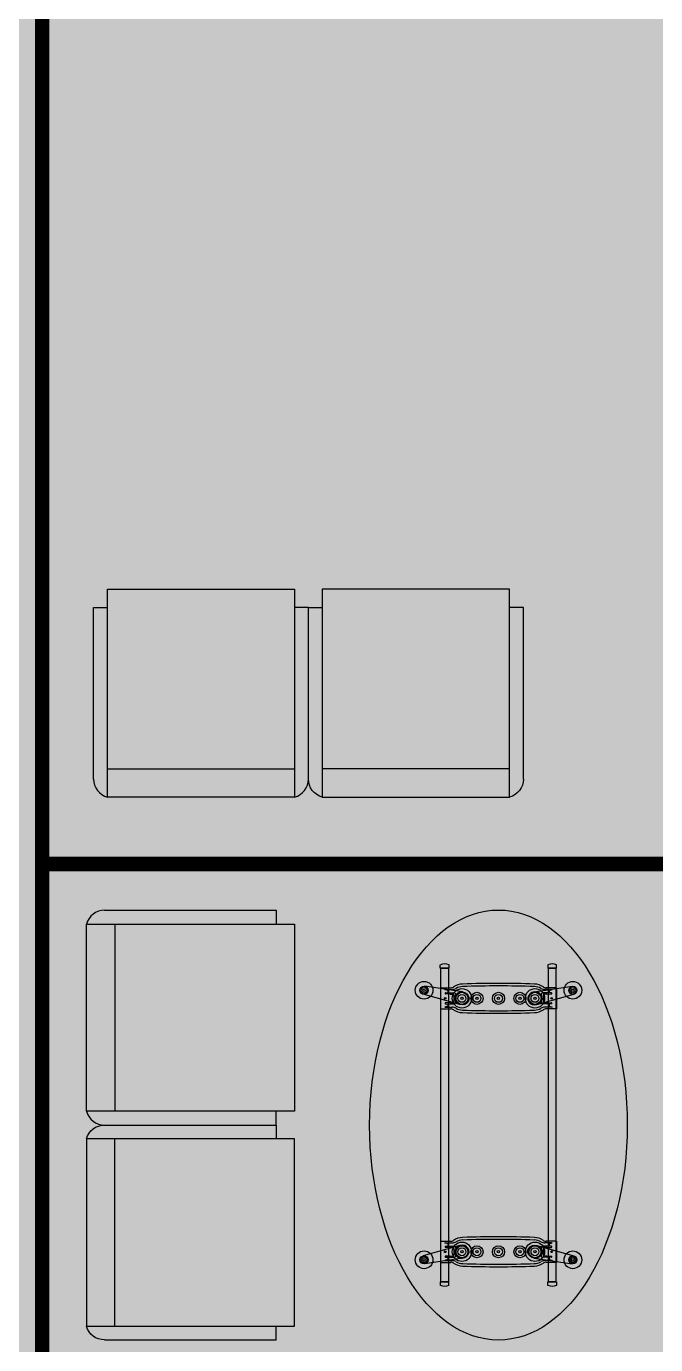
# Model space of a CAD drawing. Header units: millimetres. Extents: x 11706 to 69606, y 10911 to 38811.
# Drawn here: x 43763 to 45492, y 20764 to 24388 of the extents above; entities that cross this region are included whole.
import ezdxf

# ---------------------------------------------------------------- set-up
doc = ezdxf.new("R2010")
doc.units = ezdxf.units.MM
for name, color, linetype in [('floor', 172, 'Continuous'), ('Furniture', 34, 'Continuous'), ('wall', 5, 'Continuous')]:
    doc.layers.add(name, color=color, linetype=linetype)
doc.layers.add('hatch', color=252, linetype='Continuous', lineweight=0)
doc.layers.add('windows line', color=151, linetype='Continuous', lineweight=0)

# ---------------------------------------------------------------- blocks, each defined once
blk = doc.blocks.new('table oval')
at = {"color": 0, "ltscale": 10}
for p, q in [((-610.2, 164.1), (-635.7, 336.8)), ((-552.1, 176.4), (-599, 344.6)), ((552.1, 176.4), (599, 344.6)), ((610.2, 164.1), (635.7, 336.8)), ((-718.8, 265.6), (-734.4, 265.6)), ((-718.8, 225.8), (-718.8, 265.6)), ((718.8, 264.1), (-718.8, 264.1)), ((-718.8, 264.1), (-718.8, 228.1)), ((-628.9, 265.6), (-532, 265.6)), ((-628.9, 265.6), (-628.9, 218.8)), ((-621.1, 246.1), (-621.1, 212.5)), ((-616.4, 232), (-621.1, 246.1)), ((-605.5, 242.2), (-605.5, 203.9)), ((-600, 221.9), (-600.8, 242.2)), ((-560.9, 221.9), (-560.2, 242.2)), ((-555.5, 242.2), (-555.5, 203.9)), ((-544.5, 232), (-539.8, 246.1)), ((-539.8, 246.1), (-539.8, 212.5)), ((-532, 265.6), (-532, 218.8)), ((532, 265.6), (628.9, 265.6)), ((532, 265.6), (532, 218.8)), ((539.8, 246.1), (539.8, 212.5)), ((544.5, 232), (539.8, 246.1)), ((555.5, 242.2), (555.5, 203.9)), ((560.9, 221.9), (560.2, 242.2)), ((600, 221.9), (600.8, 242.2)), ((605.5, 242.2), (605.5, 203.9)), ((616.4, 232), (621.1, 246.1)), ((621.1, 246.1), (621.1, 212.5)), ((628.9, 265.6), (628.9, 218.8)), ((718.8, 225.8), (718.8, 265.6)), ((718.8, 265.6), (734.4, 265.6)), ((718.8, 228.1), (718.8, 264.1)), ((718.8, 264.1), (718.8, 228.1)), ((-734.4, 225.8), (-718.8, 225.8)), ((-718.8, 228.1), (718.8, 228.1)), ((-616.4, 232), (-605.5, 232)), ((-600, 221.9), (-600, 208.6)), ((-596.9, 195.3), (-564.1, 195.3)), ((-596.1, 204.7), (-564.8, 204.7)), ((-560.9, 221.9), (-560.9, 208.6)), ((-555.5, 232), (-544.5, 232)), ((544.5, 232), (555.5, 232)), ((560.9, 221.9), (560.9, 208.6)), ((564.1, 195.3), (596.9, 195.3)), ((564.8, 204.7), (596.1, 204.7)), ((600, 221.9), (600, 208.6)), ((605.5, 232), (616.4, 232)), ((734.4, 225.8), (718.8, 225.8)), ((-610.2, -164.1), (-635.7, -336.8)), ((-552.1, -176.4), (-599, -344.6)), ((552.1, -176.4), (599, -344.6)), ((610.2, -164.1), (635.7, -336.8)), ((-734.4, -226.6), (-718.8, -226.6)), ((-718.8, -226.6), (-718.8, -266.4)), ((-718.8, -228.1), (718.8, -228.1)), ((-718.8, -264.1), (-718.8, -228.1)), ((-628.9, -265.6), (-628.9, -218.8)), ((-621.1, -246.1), (-621.1, -212.5)), ((-616.4, -232), (-621.1, -246.1)), ((-616.4, -232), (-605.5, -232)), ((-605.5, -242.2), (-605.5, -203.9)), ((-600, -221.9), (-600.8, -242.2)), ((-600, -221.9), (-600, -208.6)), ((-596.9, -195.3), (-564.1, -195.3)), ((-596.1, -204.7), (-564.8, -204.7)), ((-560.9, -221.9), (-560.9, -208.6)), ((-560.9, -221.9), (-560.2, -242.2)), ((-555.5, -242.2), (-555.5, -203.9)), ((-555.5, -232), (-544.5, -232)), ((-544.5, -232), (-539.8, -246.1)), ((-539.8, -246.1), (-539.8, -212.5)), ((-532, -265.6), (-532, -218.8)), ((532, -265.6), (532, -218.8)), ((539.8, -246.1), (539.8, -212.5)), ((544.5, -232), (539.8, -246.1)), ((544.5, -232), (555.5, -232)), ((555.5, -242.2), (555.5, -203.9)), ((560.9, -221.9), (560.2, -242.2)), ((560.9, -221.9), (560.9, -208.6)), ((564.1, -195.3), (596.9, -195.3)), ((564.8, -204.7), (596.1, -204.7)), ((600, -221.9), (600, -208.6)), ((600, -221.9), (600.8, -242.2)), ((605.5, -242.2), (605.5, -203.9)), ((605.5, -232), (616.4, -232)), ((616.4, -232), (621.1, -246.1)), ((621.1, -246.1), (621.1, -212.5)), ((628.9, -265.6), (628.9, -218.8)), ((734.4, -226.6), (718.8, -226.6)), ((718.8, -226.6), (718.8, -266.4)), ((718.8, -228.1), (718.8, -264.1)), ((718.8, -264.1), (718.8, -228.1)), ((-718.8, -266.4), (-734.4, -266.4)), ((718.8, -264.1), (-718.8, -264.1)), ((-628.9, -265.6), (-532, -265.6)), ((532, -265.6), (628.9, -265.6)), ((718.8, -266.4), (734.4, -266.4))]:
    blk.add_line(p, q, dxfattribs=at)
at = {"color": 0, "linetype": 'Continuous', "ltscale": 10}
for p, q in [((-604, 187.7), (-609.1, 177.9)), ((-596.9, 195.6), (-604, 187.7)), ((-587.3, 199.3), (-596.9, 195.6)), ((-577, 199.9), (-587.3, 199.3)), ((-567.3, 195.5), (-577, 199.9)), ((-558.7, 188.6), (-567.3, 195.5)), ((-553.5, 179.3), (-558.7, 188.6)), ((553.5, 179.3), (558.7, 188.6)), ((558.7, 188.6), (567.3, 195.5)), ((567.3, 195.5), (577, 199.9)), ((577, 199.9), (587.3, 199.3)), ((587.3, 199.3), (596.9, 195.6)), ((596.9, 195.6), (604, 187.7)), ((604, 187.7), (609.1, 177.9)), ((-610.2, 164.1), (-607.1, 153.5)), ((-609.1, 177.9), (-610, 167.3)), ((-607.1, 153.5), (-601.2, 144.4)), ((-601.2, 144.4), (-592.7, 138.2)), ((-592.7, 138.2), (-583.1, 134.7)), ((-583.1, 134.7), (-573.6, 135.1)), ((-573.6, 135.1), (-564.8, 138.6)), ((-564.8, 138.6), (-557.5, 145.7)), ((-557.5, 145.7), (-552.3, 154.8)), ((-552.3, 154.8), (-550.6, 165.6)), ((-550.6, 165.6), (-552.1, 176.4)), ((550.6, 165.6), (552.1, 176.4)), ((552.3, 154.8), (550.6, 165.6)), ((557.5, 145.7), (552.3, 154.8)), ((564.8, 138.6), (557.5, 145.7)), ((573.6, 135.1), (564.8, 138.6)), ((583.1, 134.7), (573.6, 135.1)), ((592.7, 138.2), (583.1, 134.7)), ((601.2, 144.4), (592.7, 138.2)), ((607.1, 153.5), (601.2, 144.4)), ((610.2, 164.1), (607.1, 153.5)), ((609.1, 177.9), (610, 167.3)), ((-610.2, -164.1), (-607.1, -153.5)), ((-609.1, -177.9), (-610, -167.3)), ((-604, -187.7), (-609.1, -177.9)), ((-607.1, -153.5), (-601.2, -144.4)), ((-601.2, -144.4), (-592.7, -138.2)), ((-592.7, -138.2), (-583.1, -134.7)), ((-583.1, -134.7), (-573.6, -135.1)), ((-573.6, -135.1), (-564.8, -138.6)), ((-564.8, -138.6), (-557.5, -145.7)), ((-553.5, -179.3), (-558.7, -188.6)), ((-557.5, -145.7), (-552.3, -154.8)), ((-552.3, -154.8), (-550.6, -165.6)), ((-550.6, -165.6), (-552.1, -176.4)), ((552.3, -154.8), (550.6, -165.6)), ((550.6, -165.6), (552.1, -176.4)), ((557.5, -145.7), (552.3, -154.8)), ((553.5, -179.3), (558.7, -188.6)), ((564.8, -138.6), (557.5, -145.7)), ((573.6, -135.1), (564.8, -138.6)), ((583.1, -134.7), (573.6, -135.1)), ((592.7, -138.2), (583.1, -134.7)), ((601.2, -144.4), (592.7, -138.2)), ((607.1, -153.5), (601.2, -144.4)), ((604, -187.7), (609.1, -177.9)), ((610.2, -164.1), (607.1, -153.5)), ((609.1, -177.9), (610, -167.3)), ((-596.9, -195.6), (-604, -187.7)), ((-587.3, -199.3), (-596.9, -195.6)), ((-577, -199.9), (-587.3, -199.3)), ((-567.3, -195.5), (-577, -199.9)), ((-558.7, -188.6), (-567.3, -195.5)), ((558.7, -188.6), (567.3, -195.5)), ((567.3, -195.5), (577, -199.9)), ((577, -199.9), (587.3, -199.3)), ((587.3, -199.3), (596.9, -195.6)), ((596.9, -195.6), (604, -187.7))]:
    blk.add_line(p, q, dxfattribs=at)
at = {"color": 0, "ltscale": 10}
for centre, radius in [((-617.3, 340.7), 40.6), ((617.3, 340.7), 40.6), ((-617.3, 340.7), 18.7), ((-617.3, 340.7), 13), ((-617.3, 340.7), 5.71), ((617.3, 340.7), 18.7), ((617.3, 340.7), 13), ((617.3, 340.7), 5.71), ((-580.5, 167.2), 44.3), ((580.5, 167.2), 44.3), ((-580.5, -167.2), 44.3), ((580.5, -167.2), 44.3), ((-617.3, -340.7), 40.6), ((617.3, -340.7), 40.6), ((-617.3, -340.7), 18.7), ((-617.3, -340.7), 13), ((-617.3, -340.7), 5.71), ((617.3, -340.7), 18.7), ((617.3, -340.7), 13), ((617.3, -340.7), 5.71)]:
    blk.add_circle(centre, radius, dxfattribs=at)
at = {"ltscale": 10}
blk.add_ellipse((0, 0), major_axis=(-985, 0), ratio=0.598985, dxfattribs=at)
at = {"color": 0, "ltscale": 10}
for centre, major_axis, start_param, end_param in [((-685.2, 246.1), (-37.4, 37.4), 0.39953, 1.171267), ((-603.1, 242.2), (-1.65, 1.65), 3.926991, 7.068583), ((-580.5, 243.8), (-2.61, 2.61), 3.926991, 10.210176), ((-557.8, 242.2), (-1.65, 1.65), 3.926991, 7.068583), ((557.8, 242.2), (-1.65, 1.65), 3.926991, 7.068583), ((580.5, 243.8), (-2.61, 2.61), 3.926991, 10.210176), ((603.1, 242.2), (-1.65, 1.65), 3.926991, 7.068583), ((685.2, 246.1), (-37.4, 37.4), 3.541122, 4.312859), ((-567.2, 161.7), (55.7, 55.7), 1.764645, 2.317673), ((-568, 161.7), (-47.1, 47.1), 0.272275, 0.746759), ((-653.1, 218.8), (17.4, 17.4), 4.906238, 5.497787), ((-657.8, 212.5), (26, 26), 4.984664, 5.497787), ((-580.5, 167.2), (-19.5, 19.5), 3.926991, 10.210176), ((-596.9, 203.9), (6.26, 6.26), 2.356195, 3.926991), ((-596.1, 208.6), (2.78, 2.78), 2.356195, 3.926991), ((-580.5, 167.2), (-12.9, 12.9), 3.926991, 10.210176), ((-564.8, 208.6), (2.78, 2.78), 3.926991, 5.497787), ((-564.1, 203.9), (-6.26, 6.26), 2.356195, 3.926991), ((-503.1, 212.5), (-26, 26), 0.785398, 1.298521), ((-593, 161.7), (47.1, 47.1), 5.536427, 6.01091), ((-507.8, 218.8), (-17.4, 17.4), 0.785398, 1.376947), ((-593.8, 161.7), (55.7, 55.7), 5.536309, 6.089336), ((593.8, 161.7), (55.7, 55.7), 1.764645, 2.317673), ((593, 161.7), (-47.1, 47.1), 0.272275, 0.746759), ((507.8, 218.8), (17.4, 17.4), 4.906238, 5.497787), ((503.1, 212.5), (26, 26), 4.984664, 5.497787), ((580.5, 167.2), (-19.5, 19.5), 3.926991, 10.210176), ((564.1, 203.9), (6.26, 6.26), 2.356195, 3.926991), ((564.8, 208.6), (-2.78, 2.78), 0.785398, 2.356195), ((580.5, 167.2), (-12.9, 12.9), 3.926991, 10.210176), ((596.1, 208.6), (2.78, 2.78), 3.926991, 5.497787), ((596.9, 203.9), (-6.26, 6.26), 2.356195, 3.926991), ((657.8, 212.5), (-26, 26), 0.785398, 1.298521), ((568, 161.7), (-47.1, 47.1), 3.96563, 4.440114), ((653.1, 218.8), (-17.4, 17.4), 0.785398, 1.376947), ((567.2, 161.7), (55.7, 55.7), 5.536309, 6.089336), ((3619.5, 0), (3018.4, 3018.4), 2.317673, 2.394716), ((3619.5, 0), (-3010.1, 3010.1), 0.746876, 0.82392), ((-580.5, 98.4), (-19.5, 19.5), 3.926991, 10.210176), ((-580.5, 167.2), (-3.83, 3.83), 3.926991, 10.210176), ((-4780.5, 0), (-3010.1, 3010.1), 3.888469, 3.965513), ((-4780.5, 0), (3018.4, 3018.4), 5.459265, 5.536309), ((4780.5, 0), (3018.4, 3018.4), 2.317673, 2.394716), ((4780.5, 0), (3010.1, 3010.1), 2.317673, 2.394716), ((580.5, 98.4), (-19.5, 19.5), 3.926991, 10.210176), ((580.5, 167.2), (-3.83, 3.83), 3.926991, 10.210176), ((-3619.5, 0), (3010.1, 3010.1), 5.459265, 5.536309), ((-3619.5, 0), (3018.4, 3018.4), 5.459265, 5.536309), ((-580.5, 98.4), (-12.9, 12.9), 3.926991, 10.210176), ((-580.5, 98.4), (-3.83, 3.83), 3.926991, 10.210176), ((580.5, 98.4), (-12.9, 12.9), 3.926991, 10.210176), ((580.5, 98.4), (-3.83, 3.83), 3.926991, 10.210176), ((-580.5, 0), (-19.5, 19.5), 3.926991, 10.210176), ((-580.5, 0), (-12.9, 12.9), 3.926991, 10.210176), ((-580.5, 0), (-3.83, 3.83), 3.926991, 10.210176), ((580.5, 0), (-19.5, 19.5), 3.926991, 10.210176), ((580.5, 0), (-12.9, 12.9), 3.926991, 10.210176), ((580.5, 0), (-3.83, 3.83), 3.926991, 10.210176), ((-580.5, -98.4), (-19.5, 19.5), 3.926991, 10.210176), ((-580.5, -98.4), (-12.9, 12.9), 3.926991, 10.210176), ((-580.5, -98.4), (-3.83, 3.83), 3.926991, 10.210176), ((580.5, -98.4), (-19.5, 19.5), 3.926991, 10.210176), ((580.5, -98.4), (-12.9, 12.9), 3.926991, 10.210176), ((580.5, -98.4), (-3.83, 3.83), 3.926991, 10.210176), ((-567.2, -161.7), (55.7, 55.7), 2.394716, 2.947744), ((-568, -161.7), (47.1, 47.1), 2.394834, 2.869318), ((-580.5, -167.2), (-19.5, 19.5), 3.926991, 10.210176), ((-580.5, -167.2), (-12.9, 12.9), 3.926991, 10.210176), ((-580.5, -167.2), (-3.83, 3.83), 3.926991, 10.210176), ((-593, -161.7), (-47.1, 47.1), 3.413867, 3.888351), ((-593.8, -161.7), (-55.7, 55.7), 3.335442, 3.888469), ((593.8, -161.7), (55.7, 55.7), 2.394716, 2.947744), ((593, -161.7), (-47.1, 47.1), 0.824038, 1.298521), ((580.5, -167.2), (-19.5, 19.5), 3.926991, 10.210176), ((580.5, -167.2), (-12.9, 12.9), 3.926991, 10.210176), ((580.5, -167.2), (-3.83, 3.83), 3.926991, 10.210176), ((568, -161.7), (-47.1, 47.1), 3.413867, 3.888351), ((567.2, -161.7), (-55.7, 55.7), 3.335442, 3.888469), ((-685.2, -246.1), (-37.4, 37.4), 0.39953, 1.171267), ((-653.1, -218.8), (17.4, 17.4), 5.497787, 6.089336), ((-657.8, -212.5), (-26, 26), 3.926991, 4.440114), ((-596.9, -203.9), (6.26, 6.26), 0.785398, 2.356195), ((-596.1, -208.6), (-2.78, 2.78), -0.785398, 0.785398), ((-580.5, -243.8), (-2.61, 2.61), 3.926991, 10.210176), ((-564.8, -208.6), (2.78, 2.78), 5.497787, 7.068584), ((-564.1, -203.9), (-6.26, 6.26), 3.926991, 5.497787), ((-503.1, -212.5), (-26, 26), 0.272275, 0.785398), ((-507.8, -218.8), (17.4, 17.4), 1.764645, 2.356195), ((507.8, -218.8), (17.4, 17.4), 5.497787, 6.089336), ((503.1, -212.5), (-26, 26), 3.926991, 4.440114), ((564.1, -203.9), (6.26, 6.26), 0.785398, 2.356195), ((564.8, -208.6), (-2.78, 2.78), -0.785398, 0.785398), ((580.5, -243.8), (-2.61, 2.61), 3.926991, 10.210176), ((596.1, -208.6), (2.78, 2.78), 5.497787, 7.068584), ((596.9, -203.9), (-6.26, 6.26), 3.926991, 5.497787), ((657.8, -212.5), (-26, 26), 0.272275, 0.785398), ((653.1, -218.8), (17.4, 17.4), 1.764645, 2.356195), ((685.2, -246.1), (-37.4, 37.4), 3.541122, 4.312859), ((-603.1, -242.2), (-1.65, 1.65), 0.785398, 3.926991), ((-557.8, -242.2), (-1.65, 1.65), 0.785398, 3.926991), ((557.8, -242.2), (-1.65, 1.65), 0.785398, 3.926991), ((603.1, -242.2), (-1.65, 1.65), 0.785398, 3.926991)]:
    blk.add_ellipse(centre, major_axis=major_axis, ratio=1, start_param=start_param, end_param=end_param, dxfattribs=at)
blk = doc.blocks.new('dfgdddd')
at = {"layer": 'hatch', "ltscale": 10, "true_color": 0x8f8f8f}
h = blk.add_hatch(color=252, dxfattribs=at)
h.paths.add_polyline_path([(295.3, 522.3, 0.341999), (257.2, 571.5), (257.2, 50.8), (295.3, 50.8)])
h.paths.add_polyline_path([(-295.3, 50.8), (-257.2, 50.8), (-257.2, 571.5, 0.341999), (-295.3, 522.3)])
at = {"layer": 'hatch', "ltscale": 10}
h = blk.add_hatch(color=254, dxfattribs=at)
h.paths.add_polyline_path([(-257.2, 493.7), (-257.2, 0), (257.2, 0), (257.2, 493.7)])
h.paths.add_polyline_path([(257.2, 493.7), (257.2, 571.5), (-257.2, 571.5), (-257.2, 493.7)])
at = {"ltscale": 10}
for p, q in [((-257.2, 0), (-257.2, 571.5)), ((-257.2, 571.5), (257.2, 571.5)), ((257.2, 571.5), (257.2, 0)), ((-295.3, 522.3), (-295.3, 50.8)), ((295.3, 522.3), (295.3, 50.8)), ((257.2, 493.7), (-257.2, 493.7)), ((-295.3, 50.8), (-257.2, 50.8)), ((295.3, 50.8), (257.2, 50.8)), ((257.2, 0), (-257.2, 0))]:
    blk.add_line(p, q, dxfattribs=at)
for centre, start, end in [((-244.5, 522.3), 104.4775, 180), ((244.5, 522.3), 0, 75.5225)]:
    blk.add_arc(centre, 50.8, start, end, dxfattribs=at)

msp = doc.modelspace()

# ---------------------------------------------------------------- hatches: boundary and pattern name
at = {"layer": 'floor'}
h = msp.add_hatch(dxfattribs=at)
h.set_pattern_fill('ANGLE', color=252, scale=40, style=0)
h.set_pattern_definition([(0, (-135610.08, 201539), (0, 279.4), [203.2, -76.2]), (90, (-135610.08, 201539), (-279.4, 2e-14), [203.2, -76.2])])
h.paths.add_polyline_path([(34106.5, 24820.5), (40906.5, 24820.5), (40906.5, 14885.5), (34106.5, 14885.5)], flags=16)
h.paths.add_polyline_path([(31206.5, 27460.5), (34706.5, 27460.5), (34706.5, 28235.5), (35906.5, 28235.5), (35906.5, 27415.5), (35911.5, 27410.5), (36901.5, 27410.5), (36906.5, 27415.5), (36906.5, 28235.5), (38106.5, 28235.5), (38106.5, 27415.5), (38111.5, 27410.5), (38631.5, 27410.5), (39406.5, 27410.5), (39406.5, 28260.5), (43006.5, 28260.5), (43006.5, 27460.5), (43806.5, 27460.5), (43806.5, 11710.5), (31206.5, 11710.5)])
at = {"layer": 'floor', "true_color": 0xfef4cd}
h = msp.add_hatch(color=254, dxfattribs=at)
h.paths.add_polyline_path([(43806.5, 27460.5), (48531.5, 27460.5), (48531.5, 22685.5), (48306.5, 22685.5), (48306.5, 22085.5), (48906.5, 22085.5), (48906.5, 22685.5), (48681.5, 22685.5), (48681.5, 27460.5), (63331.5, 27460.5), (63331.5, 22685.5), (63106.5, 22685.5), (63106.5, 22085.5), (63706.5, 22085.5), (63706.5, 22310.5), (63856.5, 22310.5), (63856.5, 22460.5), (63706.5, 22460.5), (63706.5, 22685.5), (63481.5, 22685.5), (63481.5, 27460.5), (68906.5, 27460.5), (68906.5, 22460.5), (64667.3, 22460.5), (64667.3, 22311.1), (65306.5, 22311.1), (65306.5, 20885.5), (65406.5, 20885.5), (65406.5, 22311.1), (68906.5, 22311.1), (68906.5, 19785.5), (65406.5, 19785.5), (65406.5, 19885.5), (65306.5, 19885.5), (65306.5, 19585.5), (65406.5, 19585.5), (65406.5, 18585.5), (65306.5, 18585.5), (65306.5, 17010.5), (64906.5, 17010.5), (64906.5, 16760.5), (63906.5, 16760.5), (63906.5, 17010.5), (63706.5, 17010.5), (63706.5, 17085.5), (63106.5, 17085.5), (63106.5, 16485.5), (63506.5, 16485.5), (63506.5, 11710.5), (56081.5, 11710.5), (56081.5, 16485.5), (56306.5, 16485.5), (56306.5, 17085.5), (55706.5, 17085.5), (55706.5, 16485.5), (55931.5, 16485.5), (55931.5, 11710.5), (48681.5, 11710.5), (48681.5, 16485.5), (48906.5, 16485.5), (48906.5, 17085.5), (48306.5, 17085.5), (48306.5, 16485.5), (48531.5, 16485.5), (48531.5, 11710.5), (43806.5, 11710.5)])
h.paths.add_polyline_path([(48606.5, 20751.9), (48506.5, 20751.9), (48506.5, 18419.2), (48606.5, 18419.2)], flags=16)
h.paths.add_polyline_path([(55706.5, 22685.5), (56306.5, 22685.5), (56306.5, 22085.5), (55706.5, 22085.5)], flags=16)
at = {"layer": 'hatch', "true_color": 0xc3db84}
h = msp.add_hatch(color=53, dxfattribs=at)
h.paths.add_polyline_path([(34106.5, 24820.5), (40906.5, 24820.5), (40906.5, 14885.5), (34106.5, 14885.5)], flags=16)
h.paths.add_polyline_path([(31206.5, 27460.5), (34706.5, 27460.5), (34706.5, 28235.5), (35906.5, 28235.5), (35906.5, 27415.5), (35911.5, 27410.5), (36901.5, 27410.5), (36906.5, 27415.5), (36906.5, 28235.5), (38106.5, 28235.5), (38106.5, 27415.5), (38111.5, 27410.5), (38631.5, 27410.5), (39406.5, 27410.5), (39406.5, 28260.5), (43006.5, 28260.5), (43006.5, 27460.5), (43806.5, 27460.5), (43806.5, 11710.5), (31206.5, 11710.5)])
at = {"layer": 'wall', "true_color": 0x706e6b}
h = msp.add_hatch(color=8, dxfattribs=at)
h.paths.add_polyline_path([(12406.5, 15910.5), (16506.5, 15910.5), (16506.5, 16010.5), (16606.5, 16010.5), (16606.5, 14810.5), (16506.5, 14810.5), (16506.5, 15810.5), (12406.5, 15810.5)])
h.paths.add_polyline_path([(68906.5, 19785.5), (65406.5, 19785.5), (65406.5, 19885.5), (65306.5, 19885.5), (65306.5, 19585.5), (65406.5, 19585.5), (65406.5, 19685.5), (68906.5, 19685.5)])
h.paths.add_polyline_path([(68906.5, 22460.5), (64667.3, 22460.5), (64667.3, 22311.1), (65306.5, 22311.1), (65306.5, 20885.5), (65406.5, 20885.5), (65406.5, 22311.1), (68906.5, 22311.1)])
h.paths.add_polyline_path([(16606.5, 13910.5), (16506.5, 13910.5), (16506.5, 11710.5), (16606.5, 11710.5)])
h.paths.add_polyline_path([(65406.5, 18585.5), (65306.5, 18585.5), (65306.5, 17010.5), (65406.5, 17010.5)])
h.paths.add_polyline_path([(63706.5, 16485.5), (63506.5, 16485.5), (63506.5, 11710.5), (63706.5, 11710.5)])
h.paths.add_polyline_path([(63906.5, 17010.5), (63706.5, 17010.5), (63706.5, 16760.5), (63906.5, 16760.5)])
h.paths.add_polyline_path([(66906.5, 17010.5), (64906.5, 17010.5), (64906.5, 16760.5), (66906.5, 16760.5)])
h.paths.add_polyline_path([(63481.5, 27460.5), (63331.5, 27460.5), (63331.5, 22685.5), (63481.5, 22685.5)], flags=16)
h.paths.add_polyline_path([(63856.5, 22460.5), (63706.5, 22460.5), (63706.5, 22310.5), (63856.5, 22310.5)], flags=17)
h.paths.add_polyline_path([(56081.5, 16485.5), (55931.5, 16485.5), (55931.5, 11710.5), (56081.5, 11710.5)])
h.paths.add_polyline_path([(48681.5, 16485.5), (48531.5, 16485.5), (48531.5, 11710.5), (48681.5, 11710.5)])
h.paths.add_polyline_path([(48681.5, 27460.5), (48531.5, 27460.5), (48531.5, 22685.5), (48681.5, 22685.5)], flags=16)
h.paths.add_polyline_path([(19056.5, 22085.5), (18956.5, 22085.5), (18956.5, 17085.5), (19056.5, 17085.5)])
h.paths.add_polyline_path([(26806.5, 13826.7), (26706.5, 13826.7), (26706.5, 11710.5), (26806.5, 11710.5)])
h.paths.add_polyline_path([(18706.5, 22435.5), (12406.5, 22435.5), (12406.5, 22335.5), (18706.5, 22335.5)])
h.paths.add_polyline_path([(26106.5, 22435.5), (19306.5, 22435.5), (19306.5, 22335.5), (26106.5, 22335.5)], flags=17)
h.paths.add_polyline_path([(12406.5, 18085.5), (12406.5, 18185.5), (16606.5, 18185.5), (16606.5, 16910.5), (16506.5, 16910.5), (16506.5, 18085.5)])
h.paths.add_polyline_path([(31206.5, 16835.5), (28206.5, 16835.5), (28206.5, 16735.5), (31206.5, 16735.5)])
h.paths.add_polyline_path([(19306.5, 22956.8), (19206.5, 22956.8), (19206.5, 22685.5), (19306.5, 22685.5)], flags=17)
h.paths.add_polyline_path([(28206.5, 22435.5), (31206.5, 22435.5), (31206.5, 22335.5), (28206.5, 22335.5)], flags=17)
h.paths.add_polyline_path([(69506.5, 20085.5), (68906.5, 20085.5), (68906.5, 19485.5), (69506.5, 19485.5)])
h.paths.add_polyline_path([(66906.5, 15610.5), (66906.5, 17010.5), (68906.5, 17010.5), (68906.5, 17885.5), (69606.5, 17885.5), (69606.5, 16310.5), (67606.5, 16310.5), (67606.5, 15610.5)])
h.paths.add_polyline_path([(48606.5, 20751.9), (48506.5, 20751.9), (48506.5, 18419.2), (48606.5, 18419.2)])
h.paths.add_polyline_path([(43506.5, 11710.5), (44106.5, 11710.5), (44106.5, 11010.5), (43506.5, 11010.5)])
h.paths.add_polyline_path([(63106.5, 22685.5), (63706.5, 22685.5), (63706.5, 22085.5), (63106.5, 22085.5)], flags=17)
h.paths.add_polyline_path([(69606.5, 23085.5), (68906.5, 23085.5), (68906.5, 21685.5), (69606.5, 21685.5)])
h.paths.add_polyline_path([(65706.5, 11710.5), (66906.5, 11710.5), (66906.5, 14610.5), (67606.5, 14610.5), (67606.5, 10910.5), (65706.5, 10910.5)])
h.paths.add_polyline_path([(62706.5, 11710.5), (64106.5, 11710.5), (64106.5, 10910.5), (62706.5, 10910.5)])
h.paths.add_polyline_path([(55306.5, 11710.5), (56706.5, 11710.5), (56706.5, 10910.5), (55306.5, 10910.5)])
h.paths.add_polyline_path([(47906.5, 11710.5), (49306.5, 11710.5), (49306.5, 10910.5), (47906.5, 10910.5)])
h.paths.add_polyline_path([(60506.5, 11710.5), (61106.5, 11710.5), (61106.5, 11010.5), (60506.5, 11010.5)])
h.paths.add_polyline_path([(58306.5, 11710.5), (58906.5, 11710.5), (58906.5, 11010.5), (58306.5, 11010.5)])
h.paths.add_polyline_path([(53106.5, 11710.5), (53706.5, 11710.5), (53706.5, 11010.5), (53106.5, 11010.5)])
h.paths.add_polyline_path([(50906.5, 11710.5), (51506.5, 11710.5), (51506.5, 11010.5), (50906.5, 11010.5)])
h.paths.add_polyline_path([(45706.5, 11710.5), (46306.5, 11710.5), (46306.5, 11010.5), (45706.5, 11010.5)])
h.paths.add_polyline_path([(48306.5, 17085.5), (48906.5, 17085.5), (48906.5, 16485.5), (48306.5, 16485.5)])
h.paths.add_polyline_path([(55706.5, 17085.5), (56306.5, 17085.5), (56306.5, 16485.5), (55706.5, 16485.5)])
h.paths.add_polyline_path([(63106.5, 17085.5), (63706.5, 17085.5), (63706.5, 16485.5), (63106.5, 16485.5)])
h.paths.add_polyline_path([(55706.5, 22685.5), (56306.5, 22685.5), (56306.5, 22085.5), (55706.5, 22085.5)], flags=17)
h.paths.add_polyline_path([(48306.5, 22685.5), (48906.5, 22685.5), (48906.5, 22085.5), (48306.5, 22085.5)], flags=17)
h.paths.add_polyline_path([(40506.5, 11710.5), (41906.5, 11710.5), (41906.5, 10910.5), (40506.5, 10910.5)])
h.paths.add_polyline_path([(33506.5, 17085.5), (34106.5, 17085.5), (34106.5, 16485.5), (33506.5, 16485.5)])
h.paths.add_polyline_path([(40906.5, 17085.5), (41506.5, 17085.5), (41506.5, 16485.5), (40906.5, 16485.5)])
h.paths.add_polyline_path([(40906.5, 22685.5), (41506.5, 22685.5), (41506.5, 22085.5), (40906.5, 22085.5)], flags=17)
h.paths.add_polyline_path([(33506.5, 22685.5), (34106.5, 22685.5), (34106.5, 22085.5), (33506.5, 22085.5)], flags=17)
h.paths.add_polyline_path([(26406.5, 20751.9), (26506.5, 20751.9), (26506.5, 18419.2), (26406.5, 18419.2)])
h.paths.add_polyline_path([(33106.5, 11710.5), (34506.5, 11710.5), (34506.5, 10910.5), (33106.5, 10910.5)])
h.paths.add_polyline_path([(38306.5, 11710.5), (38906.5, 11710.5), (38906.5, 11010.5), (38306.5, 11010.5)])
h.paths.add_polyline_path([(36106.5, 11710.5), (36706.5, 11710.5), (36706.5, 11010.5), (36106.5, 11010.5)])
h.paths.add_polyline_path([(30906.5, 11710.5), (31506.5, 11710.5), (31506.5, 11010.5), (30906.5, 11010.5)])
h.paths.add_polyline_path([(11746.5, 20385.5), (12406.5, 20385.5), (12406.5, 20985.5), (11746.5, 20985.5)])
h.paths.add_polyline_path([(12406.5, 20985.5), (11706.5, 20985.5), (11706.5, 23360.5), (12406.5, 23360.5)])
h.paths.add_polyline_path([(11746.5, 18785.5), (12406.5, 18785.5), (12406.5, 18185.5), (11746.5, 18185.5)])
h.paths.add_polyline_path([(11746.5, 15210.5), (12406.5, 15210.5), (12406.5, 15810.5), (11746.5, 15810.5)])
h.paths.add_polyline_path([(11746.5, 13610.5), (12406.5, 13610.5), (12406.5, 13010.5), (11746.5, 13010.5)])
h.paths.add_polyline_path([(12406.5, 18185.5), (11706.5, 18185.5), (11706.5, 15810.5), (12406.5, 15810.5)])
h.paths.add_polyline_path([(25706.5, 11710.5), (27106.5, 11710.5), (27106.5, 10910.5), (25706.5, 10910.5)])
h.paths.add_polyline_path([(18306.5, 11710.5), (19706.5, 11710.5), (19706.5, 10910.5), (18306.5, 10910.5)])
h.paths.add_polyline_path([(28706.5, 11710.5), (29306.5, 11710.5), (29306.5, 11010.5), (28706.5, 11010.5)])
h.paths.add_polyline_path([(23506.5, 11710.5), (24106.5, 11710.5), (24106.5, 11010.5), (23506.5, 11010.5)])
h.paths.add_polyline_path([(21306.5, 11710.5), (21906.5, 11710.5), (21906.5, 11010.5), (21306.5, 11010.5)])
h.paths.add_polyline_path([(16306.5, 11710.5), (16906.5, 11710.5), (16906.5, 11010.5), (16306.5, 11010.5)])
h.paths.add_polyline_path([(14306.5, 11710.5), (14906.5, 11710.5), (14906.5, 11010.5), (14306.5, 11010.5)])
h.paths.add_polyline_path([(11706.5, 13010.5), (12406.5, 13010.5), (12406.5, 11710.5), (12906.5, 11710.5), (12906.5, 10910.5), (11706.5, 10910.5)])
h.paths.add_polyline_path([(18706.5, 17085.5), (19306.5, 17085.5), (19306.5, 16485.5), (18706.5, 16485.5)])
h.paths.add_polyline_path([(26106.5, 17085.5), (26706.5, 17085.5), (26706.5, 16485.5), (26106.5, 16485.5)])
h.paths.add_polyline_path([(26106.5, 22685.5), (26706.5, 22685.5), (26706.5, 22085.5), (26106.5, 22085.5)], flags=17)
h.paths.add_polyline_path([(18706.5, 22685.5), (19306.5, 22685.5), (19306.5, 22085.5), (18706.5, 22085.5)], flags=17)
h.paths.add_polyline_path([(14306.5, 31260.5), (14406.5, 31260.5), (14406.5, 30060.5), (14906.5, 30060.5), (14906.5, 29960.5), (14306.5, 29960.5)], flags=17)
h.paths.add_polyline_path([(26456.5, 27460.5), (26356.5, 27460.5), (26356.5, 23766.8), (26456.5, 23766.8)], flags=17)
h.paths.add_polyline_path([(19306.5, 27460.5), (19206.5, 27460.5), (19206.5, 23766.8), (19306.5, 23766.8)], flags=17)
h.paths.add_polyline_path([(11706.5, 28260.5), (12606.5, 28260.5), (12606.5, 27460.5), (12406.5, 27460.5), (12406.5, 26160.5), (11706.5, 26160.5)])
h.paths.add_polyline_path([(16906.5, 27460.5), (13406.5, 27460.5), (13406.5, 28260.5), (16906.5, 28260.5)])
h.paths.add_polyline_path([(11906.5, 30560.5), (11906.5, 31860.5), (15506.5, 31860.5), (15506.5, 28260.5), (14906.5, 28260.5), (14906.5, 31260.5), (12506.5, 31260.5), (12506.5, 30560.5)])
h.paths.add_polyline_path([(12506.5, 29560.5), (11906.5, 29560.5), (11906.5, 28260.5), (12506.5, 28260.5)], flags=17)
h.paths.add_polyline_path([(33106.5, 27460.5), (34506.5, 27460.5), (34506.5, 28260.5), (33106.5, 28260.5)], flags=16)
h.paths.add_polyline_path([(11746.5, 23960.5), (12406.5, 23960.5), (12406.5, 23360.5), (11746.5, 23360.5)])
h.paths.add_polyline_path([(11746.5, 25560.5), (12406.5, 25560.5), (12406.5, 26160.5), (11746.5, 26160.5)])
h.paths.add_polyline_path([(25706.5, 27460.5), (27106.5, 27460.5), (27106.5, 28260.5), (25706.5, 28260.5)], flags=17)
h.paths.add_polyline_path([(18306.5, 27460.5), (19706.5, 27460.5), (19706.5, 28260.5), (18306.5, 28260.5)], flags=17)
h.paths.add_polyline_path([(23506.5, 27460.5), (24106.5, 27460.5), (24106.5, 28160.5), (23506.5, 28160.5)], flags=17)
h.paths.add_polyline_path([(21306.5, 27460.5), (21906.5, 27460.5), (21906.5, 28160.5), (21306.5, 28160.5)], flags=17)
h.paths.add_polyline_path([(30906.5, 27460.5), (31506.5, 27460.5), (31506.5, 28160.5), (30906.5, 28160.5)], flags=17)
h.paths.add_polyline_path([(28706.5, 27460.5), (29306.5, 27460.5), (29306.5, 28160.5), (28706.5, 28160.5)], flags=17)
h.paths.add_polyline_path([(47906.5, 27660.5), (46306.5, 27660.5), (46306.5, 27460.5), (47906.5, 27460.5)], flags=17)
h.paths.add_polyline_path([(45706.5, 27660.5), (44106.5, 27660.5), (44106.5, 27460.5), (45706.5, 27460.5)], flags=17)
h.paths.add_polyline_path([(43006.5, 27460.5), (43006.5, 28260.5), (43406.5, 28260.5), (43406.5, 29360.5), (44106.5, 29360.5), (44106.5, 28260.5), (44106.5, 27460.5)], flags=16)
h.paths.add_polyline_path([(46306.5, 27460.5), (45706.5, 27460.5), (45706.5, 28160.5), (46306.5, 28160.5)], flags=16)
h.paths.add_polyline_path([(55306.5, 27460.5), (56706.5, 27460.5), (56706.5, 28260.5), (55306.5, 28260.5)], flags=16)
h.paths.add_polyline_path([(47906.5, 27460.5), (49306.5, 27460.5), (49306.5, 28260.5), (47906.5, 28260.5)], flags=16)
h.paths.add_polyline_path([(53106.5, 27460.5), (53706.5, 27460.5), (53706.5, 28160.5), (53106.5, 28160.5)], flags=16)
h.paths.add_polyline_path([(50906.5, 27460.5), (51506.5, 27460.5), (51506.5, 28160.5), (50906.5, 28160.5)], flags=16)
h.paths.add_polyline_path([(38306.5, 27460.5), (38306.5, 28260.5), (38406.5, 28260.5), (38406.5, 29160.5), (39106.5, 29160.5), (39106.5, 28260.5), (39406.5, 28260.5), (39406.5, 27460.5)], flags=16)
h.paths.add_polyline_path([(40969.2, 28260.5), (41451.7, 28260.5), (41451.7, 27460.5), (40969.2, 27460.5)], flags=17)
h.paths.add_polyline_path([(67906.5, 27460.5), (67906.5, 28260.5), (69606.5, 28260.5), (69606.5, 26885.5), (68906.5, 26885.5), (68906.5, 27460.5)])
h.paths.add_polyline_path([(65706.5, 27460.5), (66306.5, 27460.5), (66306.5, 28160.5), (65706.5, 28160.5)])
h.paths.add_polyline_path([(62706.5, 27460.5), (64106.5, 27460.5), (64106.5, 28260.5), (62706.5, 28260.5)], flags=16)
h.paths.add_polyline_path([(60506.5, 27460.5), (61106.5, 27460.5), (61106.5, 28160.5), (60506.5, 28160.5)], flags=16)
h.paths.add_polyline_path([(58306.5, 27460.5), (58906.5, 27460.5), (58906.5, 28160.5), (58306.5, 28160.5)], flags=16)
h.paths.add_polyline_path([(69506.5, 25285.5), (68906.5, 25285.5), (68906.5, 24685.5), (69506.5, 24685.5)])
h.paths.add_polyline_path([(48906.5, 31560.5), (48606.5, 31560.5), (48606.5, 31260.5), (48906.5, 31260.5)])
h.paths.add_polyline_path([(48906.5, 38810.5), (48606.5, 38810.5), (48606.5, 38510.5), (48906.5, 38510.5)])
h.paths.add_polyline_path([(45106.5, 33360.5), (45106.5, 38810.5), (44256.5, 38810.5), (44256.5, 38110.5), (44406.5, 38110.5), (44406.5, 33360.5)])
h.paths.add_polyline_path([(41106.5, 32860.5), (41506.5, 32860.5), (41506.5, 33760.5), (41106.5, 33760.5), (41106.5, 38110.5), (40756.5, 38110.5), (40756.5, 38810.5), (41756.5, 38810.5), (41756.5, 38110.5), (41606.5, 38110.5), (41606.5, 31960.5), (41706.5, 31960.5), (41706.5, 31260.5), (41106.5, 31260.5)])
h.paths.add_polyline_path([(43656.5, 38760.5), (43306.5, 38760.5), (43306.5, 38110.5), (43656.5, 38110.5)])
h.paths.add_polyline_path([(42706.5, 38760.5), (42356.5, 38760.5), (42356.5, 38110.5), (42706.5, 38110.5)])
h.paths.add_polyline_path([(33906.5, 37485.5), (33906.5, 38810.5), (39156.5, 38810.5), (39156.5, 38110.5), (34606.5, 38110.5), (34606.5, 37485.5)])
h.paths.add_polyline_path([(39106.5, 31260.5), (38406.5, 31260.5), (38406.5, 30360.5), (39106.5, 30360.5)])
h.paths.add_polyline_path([(33906.5, 32585.5), (34606.5, 32585.5), (34606.5, 31960.5), (39406.5, 31960.5), (39406.5, 31260.5), (33906.5, 31260.5)])
h.paths.add_polyline_path([(38556.5, 34460.5), (39156.5, 34460.5), (39156.5, 33860.5), (38556.5, 33860.5)])
h.paths.add_polyline_path([(38556.5, 36210.5), (39156.5, 36210.5), (39156.5, 35610.5), (38556.5, 35610.5)])
h.paths.add_polyline_path([(36506.5, 34460.5), (37106.5, 34460.5), (37106.5, 33860.5), (36506.5, 33860.5)])
h.paths.add_polyline_path([(36506.5, 36210.5), (37106.5, 36210.5), (37106.5, 35610.5), (36506.5, 35610.5)])
h.paths.add_polyline_path([(34606.5, 36285.5), (33906.5, 36285.5), (33906.5, 33785.5), (34606.5, 33785.5)])
h.paths.add_polyline_path([(41206.5, 33760.5), (41106.5, 33760.5), (41106.5, 32860.5), (41206.5, 32860.5)], flags=17)
h.paths.add_polyline_path([(42606.5, 31260.5), (43406.5, 31260.5), (43406.5, 30360.5), (44106.5, 30360.5), (44106.5, 31260.5), (45106.5, 31260.5), (45106.5, 33360.5), (44406.5, 33360.5), (44406.5, 31960.5), (42606.5, 31960.5)])
h.paths.add_polyline_path([(45206.5, 31360.5), (45106.5, 31360.5), (45106.5, 31260.5), (45206.5, 31260.5)])
h.paths.add_polyline_path([(45006.5, 36635.5), (44506.5, 36635.5), (44506.5, 35635.5), (45006.5, 35635.5)], flags=16)
h.paths.add_polyline_path([(45006.5, 34435.5), (44506.5, 34435.5), (44506.5, 33435.5), (45006.5, 33435.5)], flags=16)
edge = h.paths.add_edge_path()
edge.add_line((65406.5, 20885.5), (65306.5, 20885.5))
edge.add_line((65406.5, 19885.5), (65306.5, 19885.5))
edge.add_line((14406.5, 30060.5), (14575.3, 31124.3))

# ---------------------------------------------------------------- linework, layer by layer
at = {"layer": 'floor'}
for points in [[(39406.5, 28260.5), (43006.5, 28260.5), (43006.5, 28260.5), (43006.5, 28260.5), (43006.5, 28260.5), (43006.5, 28260.5), (43006.5, 28260.5), (43006.5, 28260.5), (43006.5, 28260.5), (43006.5, 28260.5), (43006.5, 28260.5), (43006.5, 28260.5), (43006.5, 27460.5), (43806.5, 27460.5), (43806.5, 11710.5)], [(55931.5, 11710.5), (48681.5, 11710.5), (48681.5, 16485.5), (48906.5, 16485.5), (48906.5, 17085.5), (48306.5, 17085.5), (48306.5, 16485.5), (48531.5, 16485.5), (48531.5, 11710.5), (43806.5, 11710.5), (43806.5, 27460.5)]]:
    msp.add_lwpolyline(points, dxfattribs=at)
at = {"layer": 'windows line', "const_width": 40}
for points in [[(43806.5, 27460.5), (43806.5, 20395.5)], [(47401.1, 22085.5), (43806.5, 22085.5)]]:
    msp.add_lwpolyline(points, dxfattribs=at)

# ---------------------------------------------------------------- block references
at = {"layer": 'Furniture'}
for p, rotation in [((44242.9, 22841.1), 180), ((44500, 21663.3), 90)]:
    msp.add_blockref('dfgdddd', p, dxfattribs=dict(at, rotation=rotation))
at = {"layer": 'Furniture', "xscale": -1}
for p, rotation in [((44833.4, 22841.1), 180), ((44500, 21072.7), 90)]:
    msp.add_blockref('dfgdddd', p, dxfattribs=dict(at, rotation=rotation))
at = {"layer": 'Furniture', "color": 252, "xscale": 0.5999999999767169, "yscale": 0.5999999999767169, "rotation": 270}
msp.add_blockref('table oval', (45060.3, 21368), dxfattribs=at)

doc.saveas('drawing.dxf')
